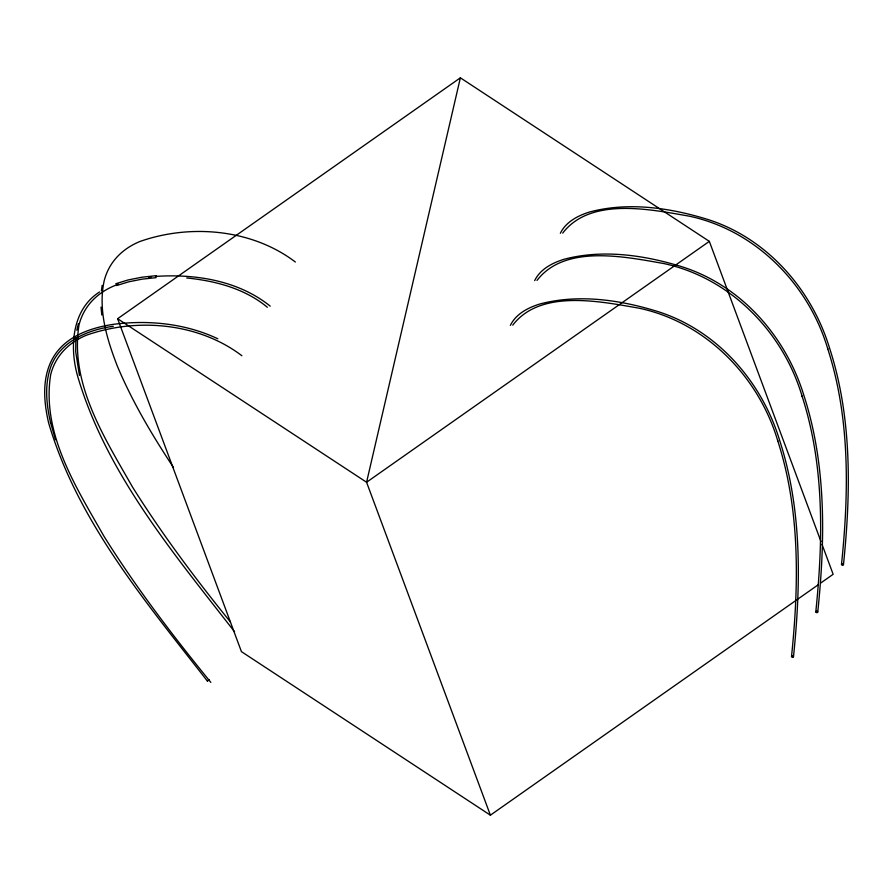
<?xml version="1.0" encoding="UTF-8"?>
<svg xmlns="http://www.w3.org/2000/svg" width="893" height="893" viewBox="0 0 893 893"><rect width="100%" height="100%" fill="white"/><g stroke="black" fill="none" stroke-linecap="round" stroke-linejoin="round"><path stroke-width="1.34" d="M75.872 337.029L75.704 351.708L79.432 375.428M510.383 325.376C515.92 313.878 528.131 307.627 539.807 304.011C577.894 293.976 618.458 299.613 655.629 310.876C715.94 329.015 761.528 380.786 779.589 440.193L779.667 440.428C802.215 510.059 800.921 584.759 793.486 656.746L792.504 657.427L791.511 656.589C798.922 584.781 800.228 510.271 777.747 440.818L777.825 441.053C758.782 376.545 705.961 322.529 639.421 308.264C599.828 301.321 540.399 288.975 512.749 325.164M793.475 656.824L792.671 656.009M534.661 280.625C540.209 269.128 552.421 262.877 564.097 259.26C602.183 249.225 642.737 254.862 679.919 266.125C740.23 284.275 785.818 336.036 803.879 395.454L803.957 395.688C826.505 465.32 825.21 540.019 817.765 612.006C817.352 613.826 814.427 611.538 816.671 611.236M560.357 233.296C565.894 221.799 578.106 215.548 589.782 211.942C627.868 201.907 668.433 207.544 705.604 218.796C765.915 236.946 811.503 288.718 829.564 348.125L829.642 348.359C852.19 417.991 850.895 492.69 843.461 564.677L842.378 565.347L841.485 564.521C848.897 492.713 850.203 418.203 827.722 348.739L827.8 348.973C808.757 284.476 755.936 230.45 689.396 216.195C649.803 209.252 590.373 196.906 562.724 233.095M843.45 564.744L842.557 563.929L841.485 564.521M815.789 611.917C823.201 540.086 824.529 465.554 802.037 396.068L802.115 396.302C783.061 331.805 730.251 277.779 663.7 263.524C624.118 256.581 564.689 244.236 537.028 280.424M101.389 290.917L102.148 285.403M791.511 656.589L792.582 655.998M821.013 541.649L709.332 241.367L460.375 77.814L366.576 482.253L490.391 815.186L818.345 584.692M49.517 370.829C44.628 387.741 46.737 405.701 50.555 422.59M76.82 330.22L78.394 323.668M49.428 371.097C56.962 342.923 86.241 329.941 113.299 326.302M99.503 291.989C71.898 309.525 69.397 346.919 77.479 375.629L77.546 375.886C106.122 473.223 173.354 553.08 234.524 631.731M490.391 815.186L241.434 651.633L117.619 318.712L460.375 77.814M709.332 241.367L366.576 482.253L117.619 318.712M820.622 583.096L833.147 574.288L821.984 544.261M118.401 284.231L114.605 285.648A125.053 82.022 30.1 0 0 78.986 325.063C69.598 383.778 104.537 437.782 132.253 486.618C161.856 533.936 195.366 578.675 230.461 622.019M115.766 283.751L127.978 279.989L141.864 277.221L156.208 275.669M116.581 285.559L128.659 281.831L142.177 279.141L156.197 277.645M148.618 277.087L151.397 276.83M155.561 276.428C195.31 273.704 238.42 280.514 270.199 306.132M186.704 277.969C215.28 280.837 244.838 288.528 267.342 307.27M816.961 611.27L817.765 612.006M217.825 338.782C185.42 323.456 148.271 319.716 112.987 324.393L112.752 324.427C89.914 327.921 64.899 336.784 52.866 358.004C41.748 377.65 43.679 401.616 48.602 422.802L48.669 423.048C77.546 521.266 145.626 601.703 207.366 681.035L208.917 679.796L207.366 681.035M295.36 262.029C252.038 229.043 190.365 223.663 139.766 241.545A125.053 82.022 30.1 0 0 104.146 280.96C97.94 309.927 106.926 339.184 117.318 366.052C132.331 401.783 152.167 435.215 173.488 467.486M241.88 355.738C198.559 322.753 136.886 317.383 86.286 335.266A125.053 82.022 30.1 0 0 50.678 374.68C41.279 433.395 76.218 487.399 103.945 536.235C135.97 587.471 172.662 635.615 210.837 682.386M50.499 422.344L55.511 439.791M101.021 307.125L101.791 315.006"/></g></svg>
